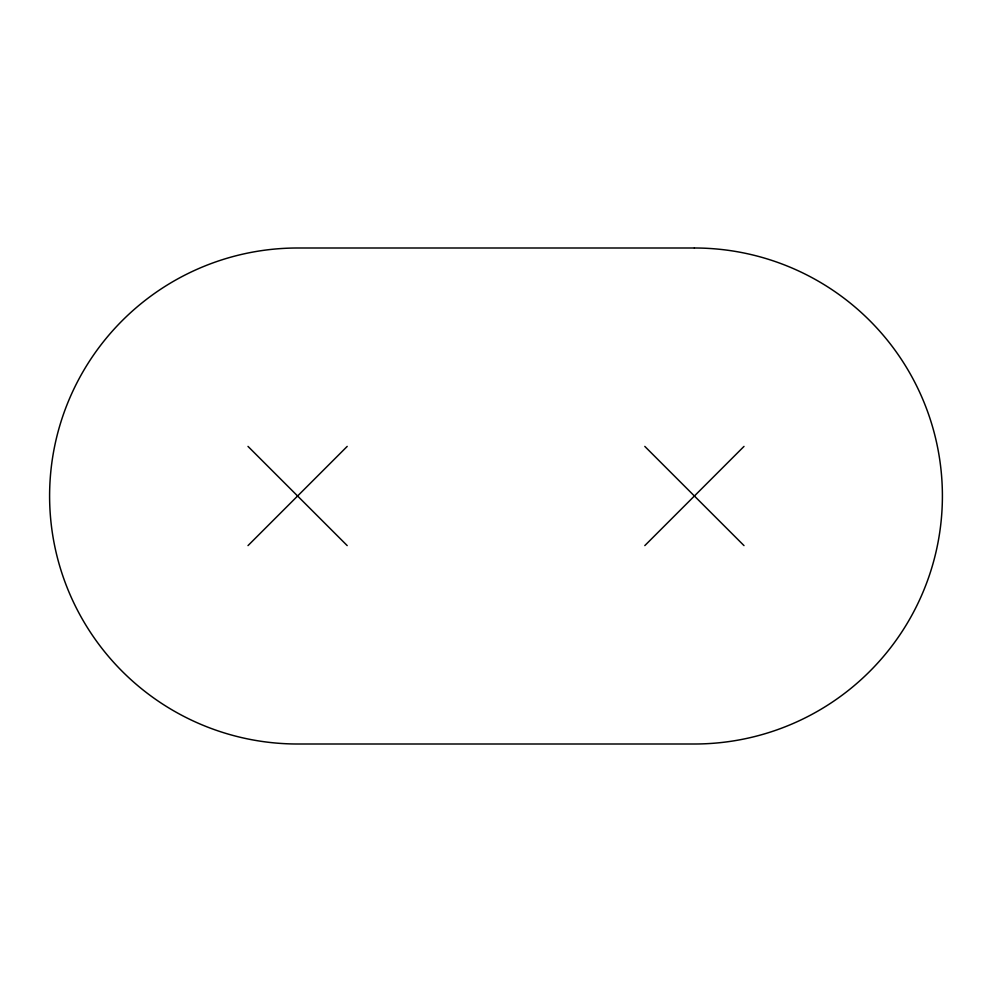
<?xml version="1.0" encoding="UTF-8"?>
<svg xmlns="http://www.w3.org/2000/svg" width="992" height="992" viewBox="0 0 992 992"><rect width="100%" height="100%" fill="white"/><g stroke="black" fill="none" stroke-linecap="round" stroke-linejoin="round"><path stroke-width="1.49" d="M248 545.6L347.2 446.4M644.8 545.6L744 446.4M644.8 446.4L744 545.6M248 446.4L347.2 545.6M694.4 248L297.6 248A248 248 0 0 0 49.6 496A248 248 0 0 0 297.6 744L694.4 744A248 248 0 0 0 942.4 496A248 248 0 0 0 694.4 248"/></g></svg>
